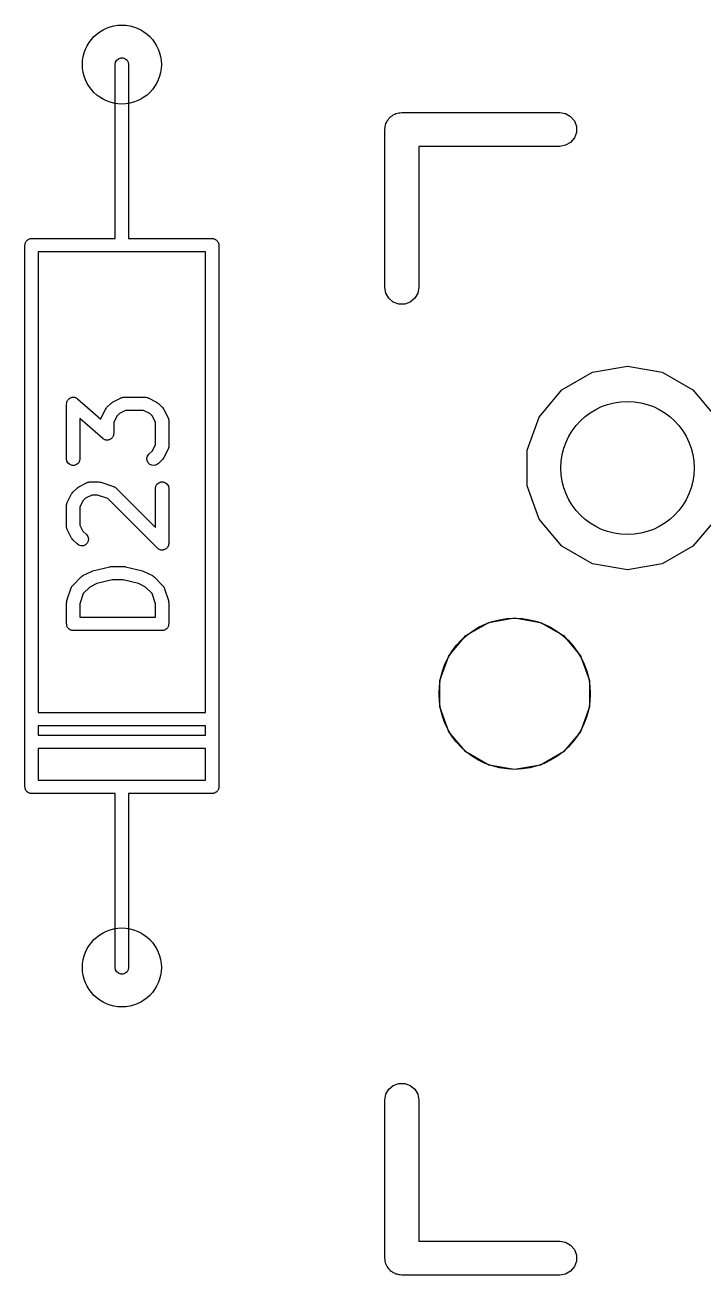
# Model space of a CAD drawing. Header units: millimetres. Extents: x 99 to 267, y 100 to 221.
# Drawn here: x 141.71 to 149.34, y 160.48 to 174.55 of the extents above; entities that cross this region are included whole.
import ezdxf

# ---------------------------------------------------------------- set-up
doc = ezdxf.new("R2010")
doc.units = ezdxf.units.MM
doc.layers.add('BLACK', color=7, linetype='Continuous')
doc.layers.add('PCB', color=4, linetype='Continuous')

# ---------------------------------------------------------------- blocks, each defined once
blk = doc.blocks.new('PCB詳細')
at = {"layer": 'BLACK'}
for p, q in [((78.9295, -71.8943), (78.9425, -71.8718)), ((78.9425, -71.8718), (78.9625, -71.855)), ((78.9625, -71.855), (78.987, -71.8461)), ((78.987, -71.8461), (79.013, -71.8461)), ((79.013, -71.8461), (79.0375, -71.855)), ((79.0375, -71.855), (79.0575, -71.8718)), ((79.0575, -71.8718), (79.0705, -71.8943)), ((78.925, -71.92), (78.9295, -71.8943)), ((78.925, -73.19), (78.925, -71.92)), ((79.0705, -71.8943), (79.075, -71.92)), ((79.075, -71.92), (79.075, -73.19)), ((81.971, -72.5848), (81.9793, -72.5704)), ((81.9793, -72.5704), (81.985, -72.5547)), ((81.985, -72.5547), (81.9957, -72.542)), ((81.9957, -72.542), (82.0041, -72.5275)), ((82.0041, -72.5275), (82.0168, -72.5168)), ((82.0168, -72.5168), (82.0275, -72.5041)), ((82.0275, -72.5041), (82.042, -72.4957)), ((82.042, -72.4957), (82.0547, -72.485)), ((82.0547, -72.485), (82.0704, -72.4793)), ((82.0704, -72.4793), (82.0848, -72.471)), ((82.0848, -72.471), (82.1013, -72.4681)), ((82.1013, -72.4681), (82.1169, -72.4624)), ((82.1169, -72.4624), (82.1336, -72.4624)), ((82.1336, -72.4624), (82.15, -72.4595)), ((82.15, -72.4595), (83.928, -72.4595)), ((83.928, -72.4595), (83.9932, -72.471)), ((83.9932, -72.471), (84.0505, -72.5041)), ((84.0505, -72.5041), (84.093, -72.5547)), ((84.093, -72.5547), (84.1156, -72.6169)), ((81.9595, -72.65), (81.9624, -72.6336)), ((81.9595, -74.428), (81.9595, -72.65)), ((81.9624, -72.6169), (81.9681, -72.6013)), ((81.9624, -72.6336), (81.9624, -72.6169)), ((81.9681, -72.6013), (81.971, -72.5848)), ((84.1156, -72.6831), (84.093, -72.7452)), ((84.1156, -72.6169), (84.1156, -72.6831)), ((83.928, -72.8405), (82.3405, -72.8405)), ((82.3405, -72.8405), (82.3405, -74.428)), ((83.9932, -72.829), (83.928, -72.8405)), ((84.0505, -72.7959), (83.9932, -72.829)), ((84.093, -72.7452), (84.0505, -72.7959)), ((78.925, -73.877), (78.925, -73.19)), ((79.075, -73.19), (79.075, -73.877)), ((77.909, -73.952), (77.9101, -73.9455)), ((77.909, -80.048), (77.909, -73.952)), ((77.9101, -73.939), (77.9124, -73.9328)), ((77.9101, -73.9455), (77.9101, -73.939)), ((77.9124, -73.9328), (77.9135, -73.9263)), ((77.9135, -73.9263), (77.9168, -73.9207)), ((77.9168, -73.9207), (77.919, -73.9145)), ((77.919, -73.9145), (77.9233, -73.9095)), ((77.9233, -73.9095), (77.9265, -73.9038)), ((77.9265, -73.9038), (77.9316, -73.8996)), ((77.9316, -73.8996), (77.9358, -73.8945)), ((77.9358, -73.8945), (77.9415, -73.8913)), ((77.9415, -73.8913), (77.9465, -73.887)), ((77.9465, -73.887), (77.9527, -73.8848)), ((77.9527, -73.8848), (77.9583, -73.8815)), ((77.9583, -73.8815), (77.9648, -73.8804)), ((77.9648, -73.8804), (77.971, -73.8781)), ((77.971, -73.8781), (77.9775, -73.8781)), ((77.9775, -73.8781), (77.984, -73.877)), ((77.984, -73.877), (78.925, -73.877)), ((79.075, -73.877), (80.016, -73.877)), ((80.016, -73.877), (80.0225, -73.8781)), ((80.0225, -73.8781), (80.029, -73.8781)), ((80.029, -73.8781), (80.0352, -73.8804)), ((80.0352, -73.8804), (80.0417, -73.8815)), ((80.0417, -73.8815), (80.0473, -73.8848)), ((80.0473, -73.8848), (80.0535, -73.887)), ((80.0535, -73.887), (80.0585, -73.8913)), ((80.0585, -73.8913), (80.0642, -73.8945)), ((80.0642, -73.8945), (80.0684, -73.8996)), ((80.0684, -73.8996), (80.0735, -73.9038)), ((80.0735, -73.9038), (80.0767, -73.9095)), ((80.0767, -73.9095), (80.081, -73.9145)), ((80.081, -73.9145), (80.0832, -73.9207)), ((80.0832, -73.9207), (80.0865, -73.9263)), ((80.0865, -73.9263), (80.0876, -73.9328)), ((80.0876, -73.9328), (80.0899, -73.939)), ((80.0899, -73.939), (80.0899, -73.9455)), ((80.0899, -73.9455), (80.091, -73.952)), ((80.091, -73.952), (80.091, -80.048)), ((79, -74.027), (78.059, -74.027)), ((78.059, -74.027), (78.059, -79.211)), ((79.941, -74.027), (79, -74.027)), ((79.941, -79.211), (79.941, -74.027)), ((81.971, -74.4932), (81.9595, -74.428)), ((82.0041, -74.5505), (81.971, -74.4932)), ((82.329, -74.4932), (82.2959, -74.5505)), ((82.3405, -74.428), (82.329, -74.4932)), ((82.0547, -74.593), (82.0041, -74.5505)), ((82.1169, -74.6156), (82.0547, -74.593)), ((82.1831, -74.6156), (82.1169, -74.6156)), ((82.2452, -74.593), (82.1831, -74.6156)), ((82.2959, -74.5505), (82.2452, -74.593)), ((83.9525, -75.5811), (84.2976, -75.3818)), ((84.2976, -75.3818), (84.69, -75.3126)), ((84.69, -75.3126), (85.0824, -75.3818)), ((85.0824, -75.3818), (85.4275, -75.5811)), ((78.4218, -75.6706), (78.4282, -75.6671)), ((78.4282, -75.6671), (78.4339, -75.6662)), ((78.4339, -75.6662), (78.4394, -75.6642)), ((78.4394, -75.6642), (78.4467, -75.6642)), ((78.4467, -75.6642), (78.4539, -75.6631)), ((78.4539, -75.6631), (78.4596, -75.6642)), ((78.4596, -75.6642), (78.4654, -75.6642)), ((78.4654, -75.6642), (78.4723, -75.6667)), ((78.4723, -75.6667), (78.4795, -75.6682)), ((78.4795, -75.6682), (78.4844, -75.6712)), ((78.9944, -75.6698), (78.9982, -75.6676)), ((78.9982, -75.6676), (79.0068, -75.6661)), ((79.0068, -75.6661), (79.0152, -75.6636)), ((79.0152, -75.6636), (79.0196, -75.6638)), ((79.0196, -75.6638), (79.0238, -75.6631)), ((79.0238, -75.6631), (79.2619, -75.6631)), ((79.2619, -75.6631), (79.2662, -75.6638)), ((79.2662, -75.6638), (79.2705, -75.6636)), ((79.2705, -75.6636), (79.2789, -75.6661)), ((79.2789, -75.6661), (79.2876, -75.6676)), ((79.2876, -75.6676), (79.2913, -75.6698)), ((83.6964, -75.8863), (83.9525, -75.5811)), ((85.4275, -75.5811), (85.6836, -75.8863)), ((78.3774, -75.7381), (78.3787, -75.7309)), ((78.3774, -76.3571), (78.3774, -75.7381)), ((78.3787, -75.7309), (78.3788, -75.7235)), ((78.3788, -75.7235), (78.3809, -75.7181)), ((78.3809, -75.7181), (78.3819, -75.7124)), ((78.3819, -75.7124), (78.3856, -75.7061)), ((78.3856, -75.7061), (78.3882, -75.6993)), ((78.3882, -75.6993), (78.392, -75.6949)), ((78.392, -75.6949), (78.3949, -75.6899)), ((78.3949, -75.6899), (78.4005, -75.6852)), ((78.4005, -75.6852), (78.4054, -75.6797)), ((78.4054, -75.6797), (78.4104, -75.6769)), ((78.4104, -75.6769), (78.4149, -75.6731)), ((78.4149, -75.6731), (78.4218, -75.6706)), ((78.4844, -75.6712), (78.4899, -75.6731)), ((78.4899, -75.6731), (78.4955, -75.6779)), ((78.4955, -75.6779), (78.5018, -75.6817)), ((78.5018, -75.6817), (78.7618, -75.9091)), ((78.7663, -75.895), (78.8139, -75.7998)), ((78.8139, -75.7998), (78.821, -75.7901)), ((78.821, -75.7901), (78.8279, -75.7803)), ((78.8279, -75.7803), (78.8755, -75.7327)), ((78.8755, -75.7327), (78.8854, -75.7258)), ((78.8854, -75.7258), (78.895, -75.7186)), ((78.895, -75.7186), (78.9903, -75.671)), ((78.9903, -75.671), (78.9944, -75.6698)), ((79.2913, -75.6698), (79.2954, -75.671)), ((79.2954, -75.671), (79.3907, -75.7186)), ((79.3907, -75.7186), (79.4003, -75.7258)), ((79.4003, -75.7258), (79.4102, -75.7327)), ((79.4102, -75.7327), (79.4578, -75.7803)), ((79.4578, -75.7803), (79.4647, -75.7901)), ((79.4647, -75.7901), (79.4718, -75.7998)), ((79.4718, -75.7998), (79.5195, -75.895)), ((78.7839, -76.1279), (78.5274, -75.9034)), ((78.5274, -75.9034), (78.5274, -76.3571)), ((78.7618, -75.9091), (78.7629, -75.9029)), ((78.7629, -75.9029), (78.765, -75.8992)), ((78.765, -75.8992), (78.7663, -75.895)), ((78.9426, -75.8778), (78.9083, -75.9463)), ((78.9083, -75.9463), (78.9083, -76.0714)), ((78.973, -75.8474), (78.9426, -75.8778)), ((79.0415, -75.8131), (78.973, -75.8474)), ((79.2442, -75.8131), (79.0415, -75.8131)), ((79.3127, -75.8474), (79.2442, -75.8131)), ((79.3431, -75.8778), (79.3127, -75.8474)), ((79.3774, -75.9463), (79.3431, -75.8778)), ((79.3774, -76.1966), (79.3774, -75.9463)), ((79.5195, -75.895), (79.5207, -75.8992)), ((79.5207, -75.8992), (79.5229, -75.9029)), ((79.5229, -75.9029), (79.5244, -75.9116)), ((79.5244, -75.9116), (79.5269, -75.92)), ((79.5269, -75.92), (79.5266, -75.9243)), ((79.5266, -75.9243), (79.5274, -75.9286)), ((79.5274, -75.9286), (79.5274, -76.2143)), ((83.5601, -76.2608), (83.6964, -75.8863)), ((78.9048, -76.0914), (78.9038, -76.0971)), ((78.9069, -76.086), (78.9048, -76.0914)), ((78.9071, -76.0786), (78.9069, -76.086)), ((78.9083, -76.0714), (78.9071, -76.0786)), ((78.7902, -76.1317), (78.7839, -76.1279)), ((78.7958, -76.1364), (78.7902, -76.1317)), ((78.8013, -76.1384), (78.7958, -76.1364)), ((78.8062, -76.1414), (78.8013, -76.1384)), ((78.8134, -76.1428), (78.8062, -76.1414)), ((78.8203, -76.1453), (78.8134, -76.1428)), ((78.8261, -76.1453), (78.8203, -76.1453)), ((78.8318, -76.1464), (78.8261, -76.1453)), ((78.839, -76.1453), (78.8318, -76.1464)), ((78.8464, -76.1453), (78.839, -76.1453)), ((78.8518, -76.1433), (78.8464, -76.1453)), ((78.8575, -76.1424), (78.8518, -76.1433)), ((78.8639, -76.1389), (78.8575, -76.1424)), ((78.8708, -76.1364), (78.8639, -76.1389)), ((78.8753, -76.1327), (78.8708, -76.1364)), ((78.8803, -76.1299), (78.8753, -76.1327)), ((78.8852, -76.1243), (78.8803, -76.1299)), ((78.8908, -76.1196), (78.8852, -76.1243)), ((78.8937, -76.1146), (78.8908, -76.1196)), ((78.8975, -76.1103), (78.8937, -76.1146)), ((78.9001, -76.1034), (78.8975, -76.1103)), ((78.9038, -76.0971), (78.9001, -76.1034)), ((79.3431, -76.2651), (79.3774, -76.1966)), ((79.5244, -76.2313), (79.5229, -76.2399)), ((79.5269, -76.2229), (79.5244, -76.2313)), ((79.5274, -76.2143), (79.5266, -76.2185)), ((79.5266, -76.2185), (79.5269, -76.2229)), ((78.3819, -76.3828), (78.3774, -76.3571)), ((78.5274, -76.3571), (78.5229, -76.3828)), ((79.2824, -76.3506), (79.2892, -76.3254)), ((79.2847, -76.3766), (79.2824, -76.3506)), ((79.2892, -76.3254), (79.3041, -76.3041)), ((79.3041, -76.3041), (79.3431, -76.2651)), ((79.4578, -76.3626), (79.4102, -76.4102)), ((79.4647, -76.3527), (79.4578, -76.3626)), ((79.4718, -76.3431), (79.4647, -76.3527)), ((79.5195, -76.2478), (79.4718, -76.3431)), ((79.5207, -76.2437), (79.5195, -76.2478)), ((79.5229, -76.2399), (79.5207, -76.2437)), ((83.5601, -76.6592), (83.5601, -76.2608)), ((78.3949, -76.4054), (78.3819, -76.3828)), ((78.4149, -76.4221), (78.3949, -76.4054)), ((78.4394, -76.431), (78.4149, -76.4221)), ((78.4654, -76.431), (78.4394, -76.431)), ((78.4899, -76.4221), (78.4654, -76.431)), ((78.5098, -76.4054), (78.4899, -76.4221)), ((78.5229, -76.3828), (78.5098, -76.4054)), ((79.2957, -76.4002), (79.2847, -76.3766)), ((79.3141, -76.4186), (79.2957, -76.4002)), ((79.3377, -76.4296), (79.3141, -76.4186)), ((79.3637, -76.4319), (79.3377, -76.4296)), ((79.3888, -76.4251), (79.3637, -76.4319)), ((79.4102, -76.4102), (79.3888, -76.4251)), ((78.5141, -76.671), (78.6093, -76.6234)), ((78.6093, -76.6234), (78.6135, -76.6222)), ((78.6135, -76.6222), (78.6172, -76.62)), ((78.6172, -76.62), (78.6259, -76.6185)), ((78.6259, -76.6185), (78.6343, -76.616)), ((78.6343, -76.616), (78.6386, -76.6162)), ((78.6386, -76.6162), (78.6429, -76.6155)), ((78.6429, -76.6155), (78.7381, -76.6155)), ((78.7381, -76.6155), (78.7499, -76.6176)), ((78.7499, -76.6176), (78.7618, -76.6193)), ((78.7618, -76.6193), (78.9047, -76.6669)), ((79.3819, -76.6648), (79.3949, -76.6423)), ((79.3949, -76.6423), (79.4149, -76.6255)), ((79.4149, -76.6255), (79.4394, -76.6166)), ((79.4394, -76.6166), (79.4654, -76.6166)), ((79.4654, -76.6166), (79.4899, -76.6255)), ((79.4899, -76.6255), (79.5098, -76.6423)), ((79.5098, -76.6423), (79.5229, -76.6648)), ((78.3853, -76.8474), (78.4329, -76.7522)), ((78.4329, -76.7522), (78.4401, -76.7425)), ((78.4401, -76.7425), (78.447, -76.7327)), ((78.447, -76.7327), (78.4946, -76.6851)), ((78.4946, -76.6851), (78.5044, -76.6782)), ((78.5044, -76.6782), (78.5141, -76.671)), ((78.6606, -76.7655), (78.592, -76.7997)), ((78.7259, -76.7655), (78.6606, -76.7655)), ((78.8404, -76.8036), (78.7259, -76.7655)), ((78.9047, -76.6669), (78.9085, -76.669)), ((78.9085, -76.669), (78.9126, -76.6701)), ((78.9126, -76.6701), (78.9198, -76.6752)), ((78.9198, -76.6752), (78.9276, -76.6793)), ((78.9276, -76.6793), (78.9304, -76.6826)), ((78.9304, -76.6826), (78.934, -76.6851)), ((78.934, -76.6851), (79.3774, -77.1285)), ((79.3774, -76.6905), (79.3819, -76.6648)), ((79.3774, -77.1285), (79.3774, -76.6905)), ((79.5229, -76.6648), (79.5274, -76.6905)), ((79.5274, -76.6905), (79.5274, -77.3095)), ((83.6964, -77.0337), (83.5601, -76.6592)), ((78.3774, -76.881), (78.3781, -76.8767)), ((78.3774, -77.119), (78.3774, -76.881)), ((78.3779, -76.8724), (78.3804, -76.864)), ((78.3781, -76.8767), (78.3779, -76.8724)), ((78.3804, -76.864), (78.3819, -76.8553)), ((78.3819, -76.8553), (78.3841, -76.8516)), ((78.3841, -76.8516), (78.3853, -76.8474)), ((78.5616, -76.8301), (78.5274, -76.8987)), ((78.5274, -76.8987), (78.5274, -77.1013)), ((78.592, -76.7997), (78.5616, -76.8301)), ((79.3993, -77.3626), (78.8404, -76.8036)), ((83.9525, -77.3389), (83.6964, -77.0337)), ((85.6836, -77.0337), (85.4275, -77.3389)), ((78.3781, -77.1233), (78.3774, -77.119)), ((78.3779, -77.1276), (78.3781, -77.1233)), ((78.3804, -77.136), (78.3779, -77.1276)), ((78.3819, -77.1447), (78.3804, -77.136)), ((78.3841, -77.1484), (78.3819, -77.1447)), ((78.3853, -77.1526), (78.3841, -77.1484)), ((78.4329, -77.2478), (78.3853, -77.1526)), ((78.5274, -77.1013), (78.5616, -77.1699)), ((78.5616, -77.1699), (78.6007, -77.2089)), ((78.6007, -77.2089), (78.6156, -77.2302)), ((78.4401, -77.2575), (78.4329, -77.2478)), ((78.447, -77.2673), (78.4401, -77.2575)), ((78.4946, -77.3149), (78.447, -77.2673)), ((78.5159, -77.3299), (78.4946, -77.3149)), ((78.5411, -77.3366), (78.5159, -77.3299)), ((78.567, -77.3343), (78.5411, -77.3366)), ((78.5906, -77.3233), (78.567, -77.3343)), ((78.6091, -77.3049), (78.5906, -77.3233)), ((78.6201, -77.2813), (78.6091, -77.3049)), ((78.6156, -77.2302), (78.6223, -77.2554)), ((78.6223, -77.2554), (78.6201, -77.2813)), ((79.5115, -77.3549), (79.5098, -77.3577)), ((79.5138, -77.3525), (79.5115, -77.3549)), ((79.518, -77.3437), (79.5138, -77.3525)), ((79.5229, -77.3352), (79.518, -77.3437)), ((79.5234, -77.3319), (79.5229, -77.3352)), ((79.5248, -77.3289), (79.5234, -77.3319)), ((79.5257, -77.3192), (79.5248, -77.3289)), ((79.5274, -77.3095), (79.5257, -77.3192)), ((84.2976, -77.5382), (83.9525, -77.3389)), ((85.4275, -77.3389), (85.0824, -77.5382)), ((79.4074, -77.3682), (79.3993, -77.3626)), ((79.4149, -77.3745), (79.4074, -77.3682)), ((79.418, -77.3756), (79.4149, -77.3745)), ((79.4207, -77.3775), (79.418, -77.3756)), ((79.4302, -77.38), (79.4207, -77.3775)), ((79.4394, -77.3834), (79.4302, -77.38)), ((79.4427, -77.3834), (79.4394, -77.3834)), ((79.4458, -77.3842), (79.4427, -77.3834)), ((79.4556, -77.3834), (79.4458, -77.3842)), ((79.4654, -77.3834), (79.4556, -77.3834)), ((79.4685, -77.3823), (79.4654, -77.3834)), ((79.4718, -77.382), (79.4685, -77.3823)), ((79.4807, -77.3778), (79.4718, -77.382)), ((79.4899, -77.3745), (79.4807, -77.3778)), ((79.4924, -77.3724), (79.4899, -77.3745)), ((79.4954, -77.371), (79.4924, -77.3724)), ((79.5023, -77.364), (79.4954, -77.371)), ((79.5098, -77.3577), (79.5023, -77.364)), ((78.5617, -77.671), (78.6569, -77.6234)), ((78.6569, -77.6234), (78.6648, -77.6211)), ((78.6648, -77.6211), (78.6723, -77.6177)), ((78.6723, -77.6177), (78.8628, -77.5701)), ((78.8628, -77.5701), (78.8719, -77.5695)), ((78.8719, -77.5695), (78.881, -77.5679)), ((78.881, -77.5679), (79.0238, -77.5679)), ((79.0238, -77.5679), (79.0328, -77.5695)), ((79.0328, -77.5695), (79.042, -77.5701)), ((79.042, -77.5701), (79.2325, -77.6177)), ((79.2325, -77.6177), (79.24, -77.6211)), ((79.24, -77.6211), (79.2478, -77.6234)), ((79.2478, -77.6234), (79.3431, -77.671)), ((84.69, -77.6074), (84.2976, -77.5382)), ((85.0824, -77.5382), (84.69, -77.6074)), ((78.447, -77.7803), (78.5422, -77.6851)), ((78.5422, -77.6851), (78.552, -77.6782)), ((78.552, -77.6782), (78.5617, -77.671)), ((78.7167, -77.7612), (78.6397, -77.7997)), ((78.8902, -77.7179), (78.7167, -77.7612)), ((79.0146, -77.7179), (78.8902, -77.7179)), ((79.1881, -77.7612), (79.0146, -77.7179)), ((79.2651, -77.7997), (79.1881, -77.7612)), ((79.3431, -77.671), (79.3527, -77.6782)), ((79.3527, -77.6782), (79.3626, -77.6851)), ((79.3626, -77.6851), (79.4578, -77.7803)), ((78.3812, -77.9525), (78.4288, -77.8096)), ((78.4288, -77.8096), (78.4309, -77.8058)), ((78.4309, -77.8058), (78.432, -77.8016)), ((78.432, -77.8016), (78.4371, -77.7944)), ((78.4371, -77.7944), (78.4413, -77.7867)), ((78.4413, -77.7867), (78.4445, -77.7838)), ((78.4445, -77.7838), (78.447, -77.7803)), ((78.5656, -77.8738), (78.5274, -77.9884)), ((78.6397, -77.7997), (78.5656, -77.8738)), ((79.3392, -77.8738), (79.2651, -77.7997)), ((79.3774, -77.9884), (79.3392, -77.8738)), ((79.4578, -77.7803), (79.4603, -77.7838)), ((79.4603, -77.7838), (79.4635, -77.7867)), ((79.4635, -77.7867), (79.4677, -77.7944)), ((79.4677, -77.7944), (79.4727, -77.8016)), ((79.4727, -77.8016), (79.4739, -77.8058)), ((79.4739, -77.8058), (79.4759, -77.8096)), ((79.4759, -77.8096), (79.5235, -77.9525)), ((78.3774, -77.9762), (78.3795, -77.9643)), ((78.3774, -78.2143), (78.3774, -77.9762)), ((78.3795, -77.9643), (78.3812, -77.9525)), ((78.5274, -77.9884), (78.5274, -78.1393)), ((79.3774, -78.1393), (79.3774, -77.9884)), ((79.5235, -77.9525), (79.5253, -77.9643)), ((79.5253, -77.9643), (79.5274, -77.9762)), ((79.5274, -77.9762), (79.5274, -78.2143)), ((78.5274, -78.1393), (79.3774, -78.1393)), ((82.871, -78.3457), (83.1279, -78.1974)), ((83.1279, -78.1974), (83.42, -78.1458)), ((83.42, -78.1458), (83.7121, -78.1974)), ((83.7121, -78.1974), (83.969, -78.3457)), ((78.3785, -78.2207), (78.3774, -78.2143)), ((78.3785, -78.2273), (78.3785, -78.2207)), ((78.3808, -78.2335), (78.3785, -78.2273)), ((78.3819, -78.2399), (78.3808, -78.2335)), ((78.3852, -78.2456), (78.3819, -78.2399)), ((78.3874, -78.2518), (78.3852, -78.2456)), ((78.3916, -78.2568), (78.3874, -78.2518)), ((78.3949, -78.2625), (78.3916, -78.2568)), ((78.4, -78.2667), (78.3949, -78.2625)), ((78.4042, -78.2717), (78.4, -78.2667)), ((78.4099, -78.275), (78.4042, -78.2717)), ((78.4149, -78.2792), (78.4099, -78.275)), ((78.421, -78.2815), (78.4149, -78.2792)), ((78.4267, -78.2848), (78.421, -78.2815)), ((78.4332, -78.2859), (78.4267, -78.2848)), ((78.4394, -78.2881), (78.4332, -78.2859)), ((78.4459, -78.2881), (78.4394, -78.2881)), ((78.4524, -78.2893), (78.4459, -78.2881)), ((79.4524, -78.2893), (78.4524, -78.2893)), ((79.4588, -78.2881), (79.4524, -78.2893)), ((79.4654, -78.2881), (79.4588, -78.2881)), ((79.4716, -78.2859), (79.4654, -78.2881)), ((79.478, -78.2848), (79.4716, -78.2859)), ((79.4837, -78.2815), (79.478, -78.2848)), ((79.4899, -78.2792), (79.4837, -78.2815)), ((79.4949, -78.275), (79.4899, -78.2792)), ((79.5006, -78.2717), (79.4949, -78.275)), ((79.5048, -78.2667), (79.5006, -78.2717)), ((79.5098, -78.2625), (79.5048, -78.2667)), ((79.5131, -78.2568), (79.5098, -78.2625)), ((79.5173, -78.2518), (79.5131, -78.2568)), ((79.5196, -78.2456), (79.5173, -78.2518)), ((79.5229, -78.2399), (79.5196, -78.2456)), ((79.524, -78.2335), (79.5229, -78.2399)), ((79.5262, -78.2273), (79.524, -78.2335)), ((79.5274, -78.2143), (79.5262, -78.2207)), ((79.5262, -78.2207), (79.5262, -78.2273)), ((82.6803, -78.5729), (82.871, -78.3457)), ((83.969, -78.3457), (84.1597, -78.5729)), ((82.5788, -78.8517), (82.6803, -78.5729)), ((84.1597, -78.5729), (84.2612, -78.8517)), ((82.5788, -79.1483), (82.5788, -78.8517)), ((84.2612, -78.8517), (84.2612, -79.1483)), ((82.6803, -79.4271), (82.5788, -79.1483)), ((84.2612, -79.1483), (84.1597, -79.4271)), ((78.059, -79.211), (79.941, -79.211)), ((78.059, -79.361), (78.059, -79.465)), ((79.941, -79.361), (78.059, -79.361)), ((78.059, -79.465), (79.941, -79.465)), ((79.941, -79.465), (79.941, -79.361)), ((82.871, -79.6543), (82.6803, -79.4271)), ((84.1597, -79.4271), (83.969, -79.6543)), ((79.941, -79.615), (78.059, -79.615)), ((78.059, -79.615), (78.059, -79.973)), ((79.941, -79.973), (79.941, -79.615)), ((83.1279, -79.8026), (82.871, -79.6543)), ((83.969, -79.6543), (83.7121, -79.8026)), ((83.42, -79.8541), (83.1279, -79.8026)), ((83.7121, -79.8026), (83.42, -79.8541)), ((78.059, -79.973), (79, -79.973)), ((79, -79.973), (79.941, -79.973)), ((77.9101, -80.0545), (77.909, -80.048)), ((77.9101, -80.061), (77.9101, -80.0545)), ((77.9124, -80.0672), (77.9101, -80.061)), ((77.9135, -80.0737), (77.9124, -80.0672)), ((77.9168, -80.0793), (77.9135, -80.0737)), ((77.919, -80.0855), (77.9168, -80.0793)), ((77.9233, -80.0905), (77.919, -80.0855)), ((77.9265, -80.0962), (77.9233, -80.0905)), ((77.9316, -80.1004), (77.9265, -80.0962)), ((77.9358, -80.1055), (77.9316, -80.1004)), ((77.9415, -80.1087), (77.9358, -80.1055)), ((77.9465, -80.113), (77.9415, -80.1087)), ((77.9527, -80.1152), (77.9465, -80.113)), ((77.9583, -80.1185), (77.9527, -80.1152)), ((77.9648, -80.1196), (77.9583, -80.1185)), ((77.971, -80.1219), (77.9648, -80.1196)), ((77.9775, -80.1219), (77.971, -80.1219)), ((77.984, -80.123), (77.9775, -80.1219)), ((78.925, -80.123), (77.984, -80.123)), ((78.925, -80.81), (78.925, -80.123)), ((80.016, -80.123), (79.075, -80.123)), ((79.075, -80.123), (79.075, -80.81)), ((80.0225, -80.1219), (80.016, -80.123)), ((80.029, -80.1219), (80.0225, -80.1219)), ((80.0352, -80.1196), (80.029, -80.1219)), ((80.0417, -80.1185), (80.0352, -80.1196)), ((80.0473, -80.1152), (80.0417, -80.1185)), ((80.0535, -80.113), (80.0473, -80.1152)), ((80.0585, -80.1087), (80.0535, -80.113)), ((80.0642, -80.1055), (80.0585, -80.1087)), ((80.0684, -80.1004), (80.0642, -80.1055)), ((80.0735, -80.0962), (80.0684, -80.1004)), ((80.0767, -80.0905), (80.0735, -80.0962)), ((80.081, -80.0855), (80.0767, -80.0905)), ((80.0832, -80.0793), (80.081, -80.0855)), ((80.0865, -80.0737), (80.0832, -80.0793)), ((80.0876, -80.0672), (80.0865, -80.0737)), ((80.0899, -80.061), (80.0876, -80.0672)), ((80.091, -80.048), (80.0899, -80.0545)), ((80.0899, -80.0545), (80.0899, -80.061)), ((78.925, -82.08), (78.925, -80.81)), ((79.075, -80.81), (79.075, -82.08)), ((78.9295, -82.1057), (78.925, -82.08)), ((78.9425, -82.1282), (78.9295, -82.1057)), ((78.9625, -82.145), (78.9425, -82.1282)), ((79.0575, -82.1282), (79.0375, -82.145)), ((79.0705, -82.1057), (79.0575, -82.1282)), ((79.075, -82.08), (79.0705, -82.1057)), ((78.987, -82.1539), (78.9625, -82.145)), ((79.013, -82.1539), (78.987, -82.1539)), ((79.0375, -82.145), (79.013, -82.1539)), ((82.0547, -83.407), (82.1169, -83.3844)), ((82.1169, -83.3844), (82.1831, -83.3844)), ((82.1831, -83.3844), (82.2452, -83.407)), ((81.9595, -83.572), (81.971, -83.5068)), ((81.971, -83.5068), (82.0041, -83.4495)), ((82.0041, -83.4495), (82.0547, -83.407)), ((82.2452, -83.407), (82.2959, -83.4495)), ((82.2959, -83.4495), (82.329, -83.5068)), ((82.329, -83.5068), (82.3405, -83.572)), ((81.9595, -85.35), (81.9595, -83.572)), ((82.3405, -83.572), (82.3405, -85.1595)), ((82.3405, -85.1595), (83.928, -85.1595)), ((83.928, -85.1595), (83.9932, -85.171)), ((83.9932, -85.171), (84.0505, -85.2041)), ((84.0505, -85.2041), (84.093, -85.2548)), ((81.9624, -85.3664), (81.9595, -85.35)), ((81.9624, -85.3831), (81.9624, -85.3664)), ((84.093, -85.2548), (84.1156, -85.3169)), ((84.1156, -85.3169), (84.1156, -85.3831)), ((81.9681, -85.3987), (81.9624, -85.3831)), ((81.971, -85.4152), (81.9681, -85.3987)), ((81.9793, -85.4296), (81.971, -85.4152)), ((81.985, -85.4453), (81.9793, -85.4296)), ((81.9957, -85.458), (81.985, -85.4453)), ((82.0041, -85.4725), (81.9957, -85.458)), ((82.0168, -85.4832), (82.0041, -85.4725)), ((82.0275, -85.4959), (82.0168, -85.4832)), ((82.042, -85.5043), (82.0275, -85.4959)), ((82.0547, -85.515), (82.042, -85.5043)), ((82.0704, -85.5207), (82.0547, -85.515)), ((84.0505, -85.4959), (83.9932, -85.529)), ((84.093, -85.4453), (84.0505, -85.4959)), ((84.1156, -85.3831), (84.093, -85.4453)), ((82.0848, -85.529), (82.0704, -85.5207)), ((82.1013, -85.5319), (82.0848, -85.529)), ((82.1169, -85.5376), (82.1013, -85.5319)), ((82.1336, -85.5376), (82.1169, -85.5376)), ((82.15, -85.5405), (82.1336, -85.5376)), ((83.928, -85.5405), (82.15, -85.5405)), ((83.9932, -85.529), (83.928, -85.5405))]:
    blk.add_line(p, q, dxfattribs=at)
for centre, radius in [((79, -71.92), 0.4445), ((84.69, -76.46), 0.7493), ((83.42, -79), 0.8509), ((79, -82.08), 0.4445)]:
    blk.add_circle(centre, radius, dxfattribs=at)

msp = doc.modelspace()

# ---------------------------------------------------------------- block references
at = {"layer": 'PCB'}
msp.add_blockref('PCB詳細', (63.803, 246.025), dxfattribs=at)

doc.saveas('drawing.dxf')
